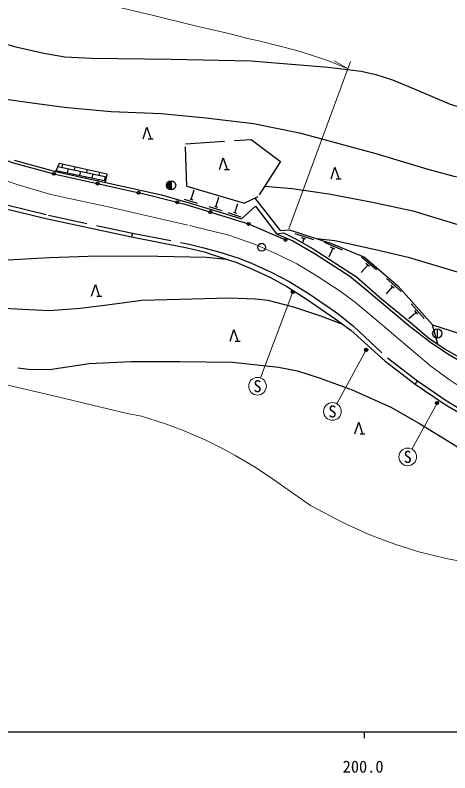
# Model space of a CAD drawing. Units: millimetres on the paper, with parts at other scales. Extents: x 40 to 680, y 20 to 380.
# Drawn here: x 214.7 to 281.1, y 198.7 to 314.4 of the extents above; entities that cross this region are included whole.
import ezdxf
from ezdxf.enums import TextEntityAlignment as Align

# ---------------------------------------------------------------- set-up
doc = ezdxf.new("R2010")
doc.units = ezdxf.units.MM
doc.linetypes.add('CHAIN', pattern=[18.5, 12, -1.5, 3.5, -1.5])
doc.linetypes.add('DASHED', pattern=[7.5, 6, -1.5])
for name, color, linetype, lineweight in [('M-BGD', 7, 'Continuous', 25), ('M-BMK', 2, 'CHAIN', 13), ('M-BMK-SRVR', 3, 'Continuous', 25), ('M-STR-HTXT', 7, 'Continuous', 13), ('M-STR-STRC', 7, 'Continuous', 25), ('M-TTL-BAND', 7, 'Continuous', 25)]:
    doc.layers.add(name, color=color, linetype=linetype, lineweight=lineweight)
doc.styles.add('ＭＳ ゴシック', font='')
doc.styles.get('ＭＳ ゴシック').set_extended_font_data('MS Gothic')

msp = doc.modelspace()

# ---------------------------------------------------------------- hatches: boundary and pattern name
at = {"layer": 'M-BGD'}
msp.add_hatch(color=256, dxfattribs=at).paths.add_polyline_path([(238.524, 289.117, 0.41421), (237.824, 288.417, 0.41421), (238.524, 287.717)])
at = {"layer": 'M-STR-STRC'}
for points in [[(256.888, 272.029, -0.41421), (257.015, 272.359, -0.41421), (257.345, 272.232, -1)], [(268.048, 263.226, -0.41421), (268.22, 263.534, -0.41421), (268.529, 263.362, -1)], [(278.888, 255.111, -0.41421), (279.06, 255.42, -0.41421), (279.369, 255.248, -1)]]:
    msp.add_hatch(color=256, dxfattribs=at).paths.add_polyline_path(points)

# ---------------------------------------------------------------- linework, layer by layer
at = {"layer": 'M-BGD'}
for p, q in [((235.041, 295.528), (235.793, 295.528)), ((221.962, 291.621), (221.863, 291.156)), ((220.952, 290.695), (228.546, 289.081)), ((221.226, 291.291), (228.676, 289.708)), ((221.73, 290.53), (221.686, 290.322)), ((222.802, 290.956), (222.669, 290.33)), ((223.837, 291.207), (223.741, 290.757)), ((224.68, 290.557), (224.547, 289.931)), ((225.712, 290.793), (225.619, 290.358)), ((227.586, 290.379), (227.497, 289.958)), ((246.684, 290.813), (247.437, 290.813)), ((223.608, 290.131), (223.563, 289.917)), ((225.486, 289.731), (225.439, 289.512)), ((226.558, 290.158), (226.425, 289.532)), ((227.364, 289.332), (227.316, 289.107)), ((228.436, 289.759), (228.303, 289.133)), ((263.752, 289.425), (264.504, 289.425)), ((238.524, 289.117), (238.524, 287.717)), ((240.928, 288.284), (249.715, 285.713)), ((241.599, 286.268), (242.027, 287.706)), ((240.507, 286.28), (242.52, 285.681)), ((241.365, 286.338), (241.834, 286.198)), ((245.363, 285.148), (245.791, 286.586)), ((244.271, 285.16), (246.284, 284.561)), ((245.128, 285.218), (245.598, 285.078)), ((248.271, 284.225), (248.735, 285.651)), ((247.18, 284.264), (249.177, 283.615)), ((248.038, 284.301), (248.504, 284.149)), ((232.613, 281.119), (232.499, 280.53)), ((260.308, 280.107), (257.452, 281.026)), ((259.122, 280.174), (258.455, 280.388)), ((258.788, 280.281), (258.587, 279.656)), ((264.704, 278.525), (261.933, 279.673)), ((263.204, 278.822), (262.63, 277.436)), ((263.527, 278.688), (262.88, 278.956)), ((269.877, 275.487), (267.609, 277.451)), ((268.547, 276.243), (267.564, 275.109)), ((268.811, 276.013), (268.282, 276.472)), ((273.664, 272.207), (271.396, 274.171)), ((272.598, 272.733), (272.069, 273.191)), ((272.333, 272.962), (271.351, 271.828)), ((227.18, 271.512), (227.933, 271.512)), ((277.179, 268.102), (275.178, 270.338)), ((275.955, 269.02), (274.837, 268.02)), ((276.188, 268.759), (275.722, 269.281)), ((279.262, 264.177), (278.453, 267.128)), ((279.16, 266.486), (279.16, 265.086)), ((248.331, 264.642), (249.083, 264.642)), ((276.129, 258.556), (275.763, 258.08)), ((267.375, 250.476), (268.127, 250.476))]:
    msp.add_line(p, q, dxfattribs=at)
at = {"layer": 'M-BGD', "linetype": 'DASHED'}
msp.add_line((278.453, 267.128), (286.015, 264.696), dxfattribs=at)
at = {"layer": 'M-BGD'}
for points in [[(179.474, 312.812), (184.948, 309.375), (189.25, 306.136), (193.135, 302.961), (198.09, 299.483), (202.808, 296.785), (208.78, 293.987), (214.279, 291.902), (220.614, 290.168), (235.036, 286.96), (240.642, 285.532), (250.352, 282.517), (255.99, 280.075)], [(210.362, 310.8), (214.789, 309.549), (219.11, 308.567), (222.281, 308.009), (226.357, 307.808), (238.557, 307.672), (250.702, 307.408), (262.531, 306.472), (267.563, 305.855), (269.798, 305.341), (272.34, 304.498), (275.642, 303.155), (281.141, 300.8), (283.846, 300), (288.221, 299.288), (292.047, 299.05)], [(260.707, 280.294), (263.505, 279.998), (269.754, 278.629), (274.717, 277.421), (283.709, 274.773), (291.636, 272.673), (297.965, 271.16), (302.627, 270.301), (306.819, 269.914), (313.63, 270.078), (319.593, 270.881), (324.254, 271.929), (331.431, 273.998), (336.269, 275.812), (341.298, 278.299), (351.724, 284.259), (360.997, 290.048), (367.796, 294.65), (375.974, 300.678), (380.17, 304.462)], [(210.426, 301.984), (215.857, 301.189), (222.197, 300.326), (229.396, 299.699), (236.997, 299.359), (243.846, 298.716), (251.117, 297.833), (258.153, 296.429), (264.138, 294.784), (269.802, 293.282), (277.742, 290.891), (281.72, 289.797), (286.276, 288.88), (291.42, 288.279), (297.511, 287.988), (304.04, 288.243), (307.649, 288.694), (309.619, 289.118)], [(234.254, 295.528), (234.836, 297.311), (235.418, 295.528)], [(252.824, 288.29), (257.035, 287.928), (262.619, 287.121), (269.265, 285.868), (275.415, 284.524), (282.988, 282.255), (288.361, 280.572), (294.966, 279.039), (298.643, 278.12), (302.185, 277.536), (306.589, 277.345), (312.669, 277.386), (316.522, 277.619), (321.425, 278.52), (325.888, 279.891), (338.685, 285.055), (347.107, 289.291), (352.06, 292.087), (355.848, 294.519)], [(214.541, 292.259), (220.862, 290.5), (230.853, 288.344), (237.043, 286.945), (241.428, 285.693), (246.011, 284.329), (249.25, 283.275), (251.388, 285.215), (254.597, 281.011), (255.68, 281.155), (257.518, 280.264), (260.207, 278.734), (266.812, 274.432), (270.658, 271.062), (275.003, 267.514), (277.846, 265.149), (280.376, 263.412), (283.464, 261.611)], [(228.499, 288.852), (228.761, 290.119), (221.432, 291.738), (220.862, 290.5)], [(245.897, 290.813), (246.48, 292.595), (247.062, 290.813)], [(262.965, 289.425), (263.547, 291.207), (264.129, 289.425)], [(159.294, 287.582), (160.232, 288.039), (161.384, 288.268), (164.146, 288.755), (168.588, 288.948), (172.379, 288.798), (176.532, 287.973), (180.144, 286.922), (183.96, 285.58), (187.34, 283.986), (193.845, 281.105), (197.856, 279.289), (201.621, 278.13), (204.783, 277.45), (208.99, 276.958), (212.694, 276.998), (219.944, 277.398), (227.332, 277.627), (236.499, 277.58), (243.934, 277.425), (246.915, 277.144)], [(251.333, 286.439), (255.2, 281.542), (256.613, 281.612), (262.997, 279.557), (268.056, 277.462), (273.175, 273.027), (278.453, 267.128)], [(213.477, 284.785), (219.674, 283.287), (232.493, 280.531), (240.965, 278.888), (243.564, 278.237), (245.724, 277.524), (248.537, 276.626), (250.575, 275.774), (253.59, 274.381), (256.18, 272.967), (259.295, 270.999), (263.584, 268.029), (265.954, 266.28), (271.167, 261.61), (275.777, 258.069), (280.204, 255.062), (282.843, 253.469)], [(254.597, 281.011), (257.109, 279.945), (260.504, 277.932), (265.797, 274.538), (268.122, 272.672), (274.817, 267.009), (278.128, 264.458), (280.796, 262.709), (284.038, 260.811), (290.885, 257.911), (297.387, 255.48), (304.475, 253.972), (304.68, 254.169)], [(264.769, 267.155), (261.382, 268.446), (257.289, 269.817), (253.334, 270.808), (251.356, 271.046), (247.439, 271.185), (234.062, 270.843), (228.776, 270.134), (224.641, 269.623), (219.979, 269.235), (210.805, 269.722), (205.716, 270.393), (201.7, 271.446), (194.758, 273.951), (185.222, 277.763), (180.848, 279.878)], [(226.393, 271.512), (226.975, 273.294), (227.558, 271.512)], [(247.544, 264.642), (248.126, 266.424), (248.708, 264.642)], [(215.126, 260.544), (216.734, 260.347), (219.95, 260.319), (225.987, 261.221), (232.501, 261.512), (239.858, 261.498), (247.918, 261.419), (254.942, 260.638), (257.807, 260.092), (261.143, 259.026), (266.166, 257.205), (272.071, 254.521), (276.468, 252.053), (281.59, 248.876), (284.302, 247.111)], [(276.129, 258.556), (280.528, 255.568), (283.127, 253.999), (286.62, 252.347), (292.751, 249.897), (296.943, 248.649), (301.258, 247.72), (305.979, 247.195), (311.957, 247.053), (317.416, 247.368), (333.772, 249.718), (354.941, 253.601), (370.892, 256.609), (374.453, 256.974), (376.255, 257.109), (379.311, 257.882), (381.627, 258.726)], [(266.588, 250.476), (267.17, 252.258), (267.752, 250.476)]]:
    msp.add_lwpolyline(points, dxfattribs=at)
at = {"layer": 'M-BGD', "linetype": 'DASHED'}
for points in [[(240.928, 288.284), (240.707, 294.742), (250.746, 295.421), (255.216, 292.046), (251.771, 286.636), (249.715, 285.713)], [(213.627, 285.366), (219.807, 283.872), (232.613, 281.119)], [(232.613, 281.119), (241.095, 279.474), (243.732, 278.814), (245.943, 278.219), (248.713, 277.319), (250.818, 276.511), (253.795, 275.164), (256.535, 273.735), (259.589, 271.829), (263.855, 268.924), (266.333, 266.953), (271.551, 262.072), (276.129, 258.556)]]:
    msp.add_lwpolyline(points, dxfattribs=at)
at = {"layer": 'M-BGD'}
for centre, radius in [((220.614, 290.168), 0.225), ((227.305, 288.68), 0.225), ((238.524, 288.417), 0.7), ((233.565, 287.287), 0.225), ((239.457, 285.834), 0.225), ((244.524, 284.327), 0.225), ((250.352, 282.517), 0.225), ((255.99, 280.075), 0.225), ((279.16, 265.786), 0.7)]:
    msp.add_circle(centre, radius, dxfattribs=at)
at = {"layer": 'M-BMK'}
msp.add_lwpolyline([(209.934, 290.236), (215.171, 288.47), (220.183, 287.019), (229.377, 285.04), (241.329, 282.281), (247.355, 280.822), (251.094, 279.472), (252.346, 278.958), (255.135, 277.714), (257.72, 276.41), (260.69, 274.666), (264.33, 272.239), (266.691, 270.517), (270.426, 267.385), (275.904, 262.75), (278.164, 260.815), (280.824, 258.867), (284.383, 256.484)], dxfattribs=at)
at = {"layer": 'M-BMK-SRVR'}
msp.add_circle((252.346, 278.958), 0.6, dxfattribs=at)
at = {"layer": 'M-STR-HTXT'}
for p, q in [((265.94, 307.295), (256.486, 281.754)), ((265.54, 306.215), (263.413, 307.441)), ((257.117, 272.13), (252.193, 259.012)), ((268.289, 263.294), (263.809, 255.073)), ((279.128, 255.18), (275.295, 248.144))]:
    msp.add_line(p, q, dxfattribs=at)
for points in [[(192.309, 336.786), (194.747, 334.237), (197.687, 331.598), (201.281, 328.699), (203.796, 326.852), (206.624, 324.998), (209.572, 323.281), (213.229, 321.43), (216.219, 320.09), (219.695, 318.693), (223.887, 317.268), (225.96, 316.662), (235.817, 314.358), (241.992, 312.816), (247.526, 311.55), (250.251, 310.847), (252.119, 310.437), (257.738, 308.981), (260.436, 308.156), (262.546, 307.422), (265.54, 306.215)], [(283.423, 230.877), (280.549, 231.449), (276.357, 232.449), (272.686, 233.627), (268.612, 235.176), (264.84, 236.89), (259.814, 239.508), (254.019, 243.623), (251.369, 245.401), (248.309, 247.175), (246.395, 248.218), (243.709, 249.548), (240.248, 251.026), (237.533, 252.046), (233.998, 253.159), (231.799, 253.567), (222.281, 255.857), (210.538, 258.61)]]:
    msp.add_lwpolyline(points, dxfattribs=at)
for centre in [(251.718, 257.748), (263.163, 253.888), (274.649, 246.959)]:
    msp.add_circle(centre, 1.35, dxfattribs=at)
at = {"layer": 'M-STR-STRC'}
for centre in [(257.117, 272.13), (268.289, 263.294), (279.128, 255.18)]:
    msp.add_circle(centre, 0.25, dxfattribs=at)
at = {"layer": 'M-TTL-BAND'}
for p, q in [((40, 205), (579, 205)), ((268, 205), (268, 204))]:
    msp.add_line(p, q, dxfattribs=at)

# ---------------------------------------------------------------- texts
at = {"layer": 'M-STR-HTXT', "style": 'ＭＳ ゴシック'}
for p in [(251.718, 257.748), (263.163, 253.888), (274.649, 246.959)]:
    msp.add_text('S', height=1.833, dxfattribs=at).set_placement(p, align=Align.MIDDLE_CENTER)
at = {"layer": 'M-TTL-BAND', "style": 'ＭＳ ゴシック'}
msp.add_text('200.0', height=1.833, dxfattribs=at).set_placement((267.844, 198.195), align=Align.BOTTOM_CENTER)

doc.saveas('drawing.dxf')
